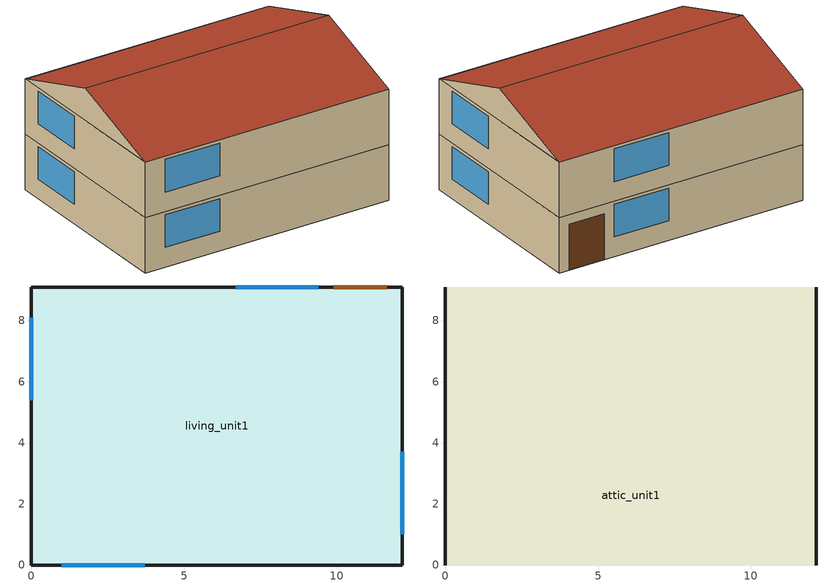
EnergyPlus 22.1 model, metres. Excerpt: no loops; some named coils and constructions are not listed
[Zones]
living_unit1
 floor adiabatic (Interior Floor): 0,0 0,9.1 12.13,9.1 12.13,0 z2.6
 floor ground (Interior Floor): 0,0 0,9.1 12.13,9.1 12.13,0 z0.01
 wall outside (Exterior Wall): 0,0 12.13,0 12.13,9.1 0,9.1 0,0 z0.01:2.6; 0,0 12.13,0 12.13,9.1 0,9.1 0,0 z2.6:5.19
 window (Exterior Window): 1,0 3.71,0 / 9.39,9.1 6.68,9.1 / 12.13,1 12.13,3.71 / 0,8.1 0,5.39 z0.92:2.45; 1,0 3.71,0 / 9.39,9.1 6.68,9.1 / 12.13,1 12.13,3.71 / 0,8.1 0,5.39 z3.52:5.04
 door (Exterior Door): 11.63,9.1 9.89,9.1 z0.01:2.14
 ceiling to attic_unit1 (Interior Ceiling): 0,0 12.13,0 12.13,9.1 0,9.1 z5.19
attic_unit1
 wall outside (Gable_end): 12.13,0,5.19 12.13,9.1,5.19 12.13,4.55,6.7; 0,9.1,5.19 0,0,5.19 0,4.55,6.7
 roof outside (Exterior Roof): 0,0,5.19 12.13,0,5.19 12.13,4.55,6.7 0,4.55,6.7; 12.13,9.1,5.19 0,9.1,5.19 0,4.55,6.7 12.13,4.55,6.7
[AirflowNetwork:SimulationControl]
House AirflowNetwork: AirflowNetwork Control=MultizoneWithDistribution; Wind Pressure Coefficient Type=SurfaceAverageCalculation; Building Type=LOWRISE; Maximum Number of Iterations=500; Relative Airflow Convergence Tolerance=0.001; Absolute Airflow Convergence Tolerance=1e-05; Convergence Acceleration Limit=0; Azimuth Angle of Long Axis of Building=0; Ratio of Building Width Along Short Axis to Width Along Long Axis=0.75; Allow Unsupported Zone Equipment=Yes
[AirflowNetwork:MultiZone:Surface:EffectiveLeakageArea] Discharge Coefficient=1.15; Reference Pressure Difference=4; Air Mass Flow Exponent=0.65
Name | Effective Leakage Area
ZoneLeak_LongWall | 0.00566688
ZoneLeak_ShortWall | 0.00425016
ZoneLeak_Ceiling | 0.019899
ZoneLeak_Floor | 1e-05
AtticVent; CrawlVent | 0.37
[AirflowNetwork:Distribution:Node] Node Height=3
Name | Component Object Type or Node Type
EquipmentInletNode_unit1; ZoneSupplyNode_unit1; ZoneSupplyRegisterNode_unit1 ATInlet; ZoneSupplyRegisterNode_unit1; ZoneOutletNode_unit1; ZoneReturnNode_unit1; MainReturnNode_unit1; MainInletNode_unit1; FanOutletNode_unit1; HeatingInletNode_unit1; HeatingOutletNode_unit1; SuppHeatingInletNode_unit1 | Other
SplitterNode_unit1 | AirLoopHVAC:ZoneSplitter
MixerNode_unit1 | AirLoopHVAC:ZoneMixer
[AirflowNetwork:Distribution:Component:LeakageRatio] Effective Leakage Ratio=0.0396; Maximum Flow Rate=0.56034; Reference Pressure Difference=25; Air Mass Flow Exponent=0.65
SupplyLeak; ReturnLeak
[AirflowNetwork:Distribution:Component:Duct] Heat Transmittance Coefficient UFactor for Duct Wall Construction=0.709825; Overall Moisture Transmittance Coefficient from Air to Air=1e-07
Name | Duct Length | Hydraulic Diameter | Cross Section Area | Surface Roughness | Coefficient for Local Dynamic Loss Due to Fitting
MainTrunk_unit1 | 2 | 0.591921 | 0.275216 | 0.0009 | 0.01
ZoneSupply_unit1 | 15 | 0.591921 | 0.275216 | 0.0009 | 10
ZoneSupplyLink2_unit1 ATInlet Duct | 0.0001 | 0.591921 | 0.275216 | 0.0009 | 0
ZoneReturn_unit1 | 8 | 0.52943 | 0.220173 | 0.0009 | 9
ZoneConnectionDuct_unit1; AirLoopSupply_unit1 | 0.1 | 0.591921 | 0.275216 | 0.0001 | 0
MainReturn_unit1 | 1 | 0.52943 | 0.220173 | 0.0009 | 0.01
AirLoopReturn_unit1 | 0.1 | 0.52943 | 0.220173 | 0.0001 | 0
[AirflowNetwork:Distribution:Component:Fan]
Fan=Supply Fan_unit1
[AirflowNetwork:Distribution:Component:Coil] Air Path Length=0.1; Air Path Hydraulic Diameter=1
Name | Coil
 | DX Cooling Coil_unit1
 | Main DX Heating Coil_unit1
 | Supp Heating Coil_unit1
[AirflowNetwork:Distribution:Linkage]
Name | Node 1 | Node 2 | Component
SystemReturnLink_unit1 | MainReturnNode_unit1 | MainInletNode_unit1 | AirLoopReturn_unit1
SupplyFanLink_unit1 | MainInletNode_unit1 | FanOutletNode_unit1 | Supply Fan_unit1
CoolingCoilLink_unit1 | FanOutletNode_unit1 | HeatingInletNode_unit1 | DX Cooling Coil_unit1
EquipmentAirLoopLink_unit1 | HeatingOutletNode_unit1 | EquipmentInletNode_unit1 | AirLoopSupply_unit1
HeatingCoilLink_unit1 | HeatingInletNode_unit1 | SuppHeatingInletNode_unit1 | Main DX Heating Coil_unit1
SuppHeatingCoilLink_unit1 | SuppHeatingInletNode_unit1 | HeatingOutletNode_unit1 | Supp Heating Coil_unit1
